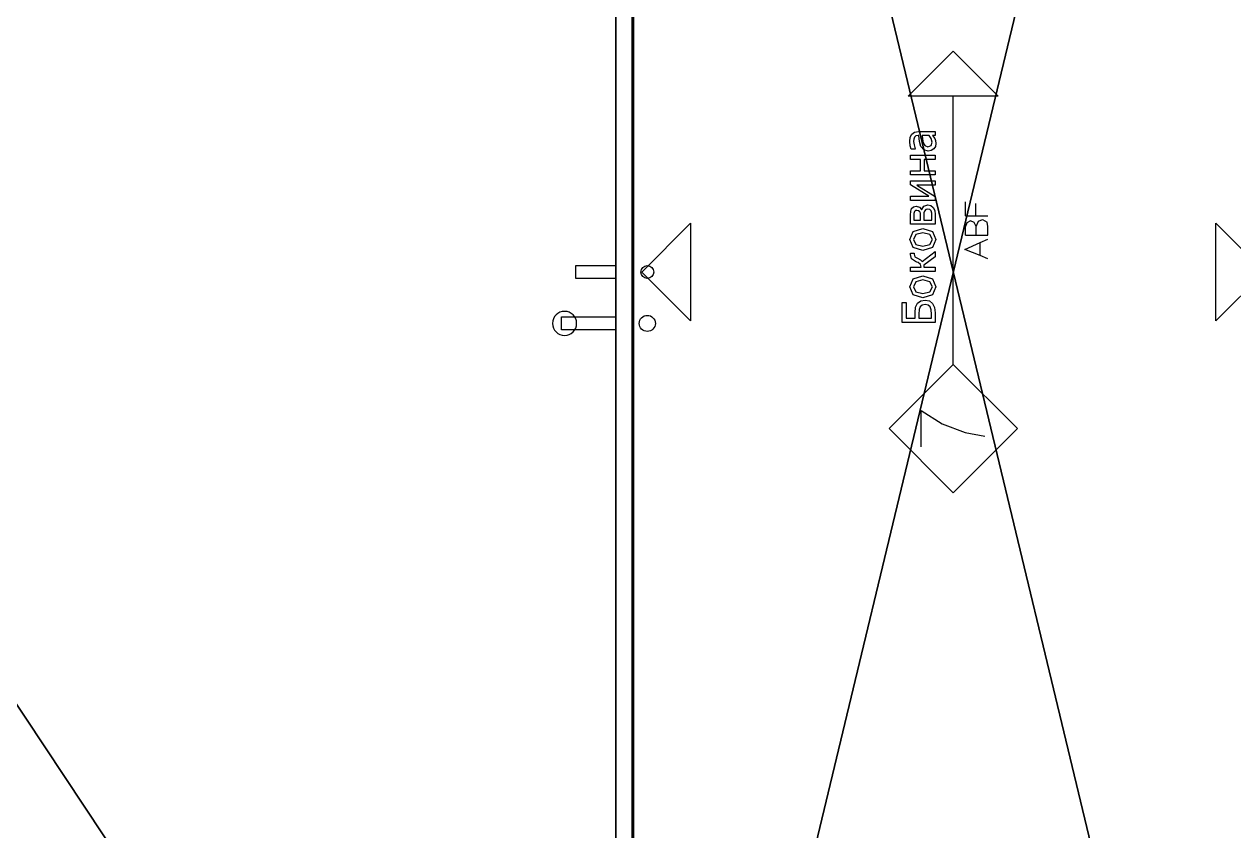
# Model space of a CAD drawing. Header units: millimetres. Extents: x -3498 to 36, y -676 to 1664.
# Drawn here: x -2744 to -1991, y 484 to 986 of the extents above; entities that cross this region are included whole.
import ezdxf

# ---------------------------------------------------------------- set-up
doc = ezdxf.new("R2010")
doc.units = ezdxf.units.MM
doc.header["$LTSCALE"] = 25.4
doc.layers.get('0').update_dxf_attribs({"true_color": 0xffffff})
for name, color, linetype, true_color in [('ABF-DSIDE-8', 32, 'Continuous', 0xcc5400), ('ABF_cuttingLines', 134, 'Continuous', 0x009987), ('ABF_edgeBanding', 252, 'Continuous', 0x777799), ('ABF_Label', 36, 'Continuous', 0x664400), ('DEPTH11_5-$83204', 56, 'Continuous', 0x808014), ('DEPTH12-$38878', 34, 'Continuous', 0xaa4400), ('DEPTH13_5-$89199', 172, 'Continuous', 0x0000cc)]:
    doc.layers.add(name, color=color, linetype=linetype, true_color=true_color)

# ---------------------------------------------------------------- blocks, each defined once
blk = doc.blocks.new('Group127#1')
at = {"layer": 'DEPTH12-$38878', "color": 0, "extrusion": (0, 0, -1)}
blk.add_circle((9, 0), 4, dxfattribs=at)
at = {"layer": 'DEPTH13_5-$89199', "color": 0, "extrusion": (0, 0, -1)}
blk.add_circle((9, -32), 5, dxfattribs=at)
blk = doc.blocks.new('Group211#1')
at = {"layer": 'ABF_Label', "color": 0}
for p, q in [((-19.95, 7.13), (-19.95, 20.17)), ((-19.95, 20.17), (-12.01, 20.17)), ((-12.01, 20.17), (-12.01, 18.63)), ((-12.01, 18.63), (-18.22, 18.63)), ((-18.22, 18.63), (-18.22, 15.06)), ((-18.22, 15.06), (-16.12, 15.06)), ((-16.12, 15.06), (-13.95, 14.9)), ((-13.95, 14.9), (-12.37, 14.17)), ((-10.2, 12.02), (-9, 15.83)), ((-9, 15.83), (-5.82, 17.18)), ((-7.81, 14.84), (-8.5, 12.02)), ((-5.82, 15.77), (-7.81, 14.84)), ((-5.82, 17.18), (-2.65, 15.83)), ((-3.85, 14.84), (-5.82, 15.77)), ((-3.16, 12.02), (-3.85, 14.84)), ((-2.65, 15.83), (-1.46, 12.02)), ((0.23, 7.13), (0.23, 16.91)), ((0.23, 16.91), (1.87, 16.91)), ((1.87, 16.91), (1.87, 12.66)), ((3.73, 13.93), (3.95, 14.43)), ((3.95, 14.43), (4.13, 14.94)), ((4.13, 14.94), (5.2, 16.47)), ((5.2, 16.47), (6.98, 16.91)), ((6.01, 15.21), (5.43, 14.17)), ((7.05, 15.49), (6.01, 15.21)), ((6.98, 16.91), (7.43, 16.91)), ((7.43, 15.49), (7.05, 15.49)), ((7.43, 16.91), (7.43, 15.49)), ((8.47, 12.02), (9.67, 15.83)), ((9.67, 15.83), (12.85, 17.18)), ((10.87, 14.84), (10.17, 12.02)), ((12.85, 15.77), (10.87, 14.84)), ((12.85, 17.18), (16.02, 15.83)), ((14.82, 14.84), (12.85, 15.77)), ((15.51, 12.02), (14.82, 14.84)), ((16.02, 15.83), (17.21, 12.02)), ((18.9, 7.13), (18.9, 16.91)), ((18.9, 16.91), (22.49, 16.91)), ((22.1, 15.6), (20.53, 15.6)), ((20.53, 15.6), (20.53, 12.92)), ((23.18, 15.57), (22.1, 15.6)), ((22.49, 16.91), (24.07, 16.85)), ((23.88, 15.37), (23.18, 15.57)), ((24.27, 14.99), (23.88, 15.37)), ((24.07, 16.85), (25.06, 16.51)), ((24.25, 13.69), (24.38, 14.41)), ((24.38, 14.41), (24.27, 14.99)), ((25.06, 16.51), (25.82, 15.77)), ((26.07, 14.66), (25.68, 13.41)), ((25.82, 15.77), (26.07, 14.66)), ((28.31, 7.13), (28.31, 16.91)), ((28.31, 16.91), (29.94, 16.91)), ((34.4, 14.43), (29.8, 7.13)), ((29.94, 16.91), (29.94, 9.73)), ((29.94, 9.73), (34.49, 16.91)), ((34.4, 7.13), (34.4, 14.43)), ((34.49, 16.91), (36.03, 16.91)), ((36.03, 16.91), (36.03, 7.13)), ((38.42, 7.13), (38.42, 16.91)), ((38.42, 16.91), (40.06, 16.91)), ((40.06, 16.91), (40.06, 12.95)), ((44.49, 12.95), (44.49, 16.91)), ((44.49, 16.91), (46.14, 16.91)), ((46.14, 16.91), (46.14, 7.13)), ((48.63, 16.7), (49.93, 16.99)), ((48.63, 15.03), (48.63, 16.7)), ((48.72, 15.03), (48.63, 15.03)), ((50.27, 15.52), (48.72, 15.03)), ((49.93, 16.99), (51.61, 17.15)), ((51.61, 15.7), (50.27, 15.52)), ((51.61, 17.15), (53.31, 16.99)), ((52.54, 15.63), (51.61, 15.7)), ((53.31, 15.36), (52.54, 15.63)), ((53.31, 16.99), (54.56, 16.42)), ((53.8, 14.82), (53.31, 15.36)), ((53.98, 13.88), (53.8, 14.82)), ((54.56, 16.42), (55.35, 15.38)), ((55.35, 15.38), (55.62, 13.82)), ((-69.08, 12.66), (-54.75, 12.66)), ((-54.75, 12.66), (-60.04, 4.34)), ((-16.67, 13.56), (-18.22, 13.56)), ((-18.22, 13.56), (-18.22, 8.61)), ((-14.89, 13.49), (-16.67, 13.56)), ((-13.78, 13.09), (-14.89, 13.49)), ((-13.82, 9.16), (-13.11, 9.96)), ((-13.1, 12.29), (-13.78, 13.09)), ((-13.11, 9.96), (-12.88, 11.13)), ((-12.88, 11.13), (-13.1, 12.29)), ((-12.37, 14.17), (-11.39, 12.89)), ((-11.07, 11.17), (-11.44, 9.45)), ((-11.39, 12.89), (-11.07, 11.17)), ((-9.03, 8.25), (-10.2, 12.02)), ((-8.5, 12.02), (-7.81, 9.23)), ((-3.86, 9.21), (-3.16, 12.02)), ((-1.46, 12.02), (-2.65, 8.2)), ((1.87, 12.66), (2.96, 12.92)), ((2.7, 11.64), (1.87, 11.64)), ((1.87, 11.64), (1.87, 7.13)), ((6.05, 7.13), (2.7, 11.64)), ((2.96, 12.92), (3.73, 13.93)), ((4.85, 12.98), (4.12, 12.33)), ((4.12, 12.33), (8.1, 7.13)), ((5.43, 14.17), (4.85, 12.98)), ((9.64, 8.25), (8.47, 12.02)), ((10.17, 12.02), (10.87, 9.23)), ((14.82, 9.21), (15.51, 12.02)), ((17.21, 12.02), (16.02, 8.2)), ((20.53, 12.92), (22.42, 12.92)), ((22.47, 11.64), (20.53, 11.64)), ((20.53, 11.64), (20.53, 8.44)), ((22.42, 12.92), (23.28, 12.98)), ((23.44, 11.61), (22.47, 11.64)), ((23.28, 12.98), (23.84, 13.22)), ((24.09, 11.42), (23.44, 11.61)), ((23.84, 13.22), (24.25, 13.69)), ((24.73, 10.88), (24.09, 11.42)), ((25.68, 13.41), (24.66, 12.54)), ((24.66, 12.54), (24.7, 12.48)), ((24.7, 12.48), (26.03, 11.67)), ((24.71, 9.32), (24.87, 10.08)), ((24.87, 10.08), (24.73, 10.88)), ((26.03, 11.67), (26.57, 10.09)), ((26.57, 10.09), (26.3, 8.83)), ((40.06, 12.95), (44.49, 12.95)), ((44.49, 11.54), (40.06, 11.54)), ((40.06, 11.54), (40.06, 7.13)), ((44.49, 7.13), (44.49, 11.54)), ((47.83, 9.97), (48.26, 11.7)), ((48.07, 8.72), (47.83, 9.97)), ((48.26, 11.7), (49.62, 12.83)), ((49.96, 11.23), (49.53, 10.07)), ((49.53, 10.07), (50, 8.8)), ((49.62, 12.83), (51.56, 13.35)), ((51.05, 11.85), (49.96, 11.23)), ((52.49, 12.11), (51.05, 11.85)), ((51.56, 13.35), (53.98, 13.57)), ((53.98, 12.25), (52.49, 12.11)), ((53.98, 13.57), (53.98, 13.88)), ((53.98, 9.54), (53.98, 12.25)), ((55.62, 13.82), (55.62, 7.13)), ((-16.18, 7.13), (-19.95, 7.13)), ((-18.22, 8.61), (-16.71, 8.61)), ((-16.71, 8.61), (-14.92, 8.72)), ((-14.01, 7.37), (-16.18, 7.13)), ((-14.92, 8.72), (-13.82, 9.16)), ((-12.43, 8.2), (-14.01, 7.37)), ((-11.44, 9.45), (-12.43, 8.2)), ((-5.82, 6.86), (-9.03, 8.25)), ((-7.81, 9.23), (-5.82, 8.28)), ((-5.82, 8.28), (-3.86, 9.21)), ((-2.65, 8.2), (-5.82, 6.86)), ((1.87, 7.13), (0.23, 7.13)), ((8.1, 7.13), (6.05, 7.13)), ((12.85, 6.86), (9.64, 8.25)), ((10.87, 9.23), (12.85, 8.28)), ((12.85, 8.28), (14.82, 9.21)), ((16.02, 8.2), (12.85, 6.86)), ((22.75, 7.13), (18.9, 7.13)), ((20.53, 8.44), (21.96, 8.44)), ((21.96, 8.44), (23.33, 8.51)), ((24.31, 7.29), (22.75, 7.13)), ((23.33, 8.51), (24.17, 8.79)), ((24.17, 8.79), (24.71, 9.32)), ((25.56, 7.92), (24.31, 7.29)), ((26.3, 8.83), (25.56, 7.92)), ((29.8, 7.13), (28.31, 7.13)), ((36.03, 7.13), (34.4, 7.13)), ((40.06, 7.13), (38.42, 7.13)), ((46.14, 7.13), (44.49, 7.13)), ((48.7, 7.73), (48.07, 8.72)), ((49.65, 7.09), (48.7, 7.73)), ((50.8, 6.86), (49.65, 7.09)), ((50, 8.8), (51.39, 8.37)), ((51.94, 6.98), (50.8, 6.86)), ((51.39, 8.37), (52.8, 8.71)), ((52.79, 7.33), (51.94, 6.98)), ((53.44, 7.76), (52.79, 7.33)), ((52.8, 8.71), (53.98, 9.54)), ((53.98, 8.17), (53.44, 7.76)), ((53.98, 7.13), (53.98, 8.17)), ((55.62, 7.13), (53.98, 7.13)), ((-60.04, 4.34), (-63.5, -4.72)), ((-36.51, 0), (69.53, 0)), ((-63.5, -4.72), (-64.89, -12.45)), ((6.49, -10.57), (8.95, -4.58)), ((8.95, -4.58), (11.61, -10.57)), ((14.53, -4.88), (17.96, -4.88)), ((14.53, -4.88), (14.53, -8.98)), ((14.53, -8.98), (14.53, -13.72)), ((14.53, -8.98), (17.96, -8.98)), ((19.51, -5.38), (17.96, -4.88)), ((17.96, -8.98), (19.55, -8.25)), ((17.96, -8.98), (20.04, -9.9)), ((20.29, -6.84), (19.51, -5.38)), ((19.55, -8.25), (20.29, -6.84)), ((22.27, -4.79), (22.27, -8.97)), ((22.27, -4.79), (27.81, -4.79)), ((22.27, -8.97), (27.09, -8.97)), ((22.27, -8.97), (22.27, -13.72)), ((5.21, -13.72), (6.49, -10.57)), ((6.49, -10.57), (11.61, -10.57)), ((11.61, -10.57), (13.01, -13.72)), ((14.53, -13.72), (17.96, -13.72)), ((17.96, -13.72), (19.76, -13.36)), ((20.74, -11.59), (19.76, -13.36)), ((20.04, -9.9), (20.74, -11.59))]:
    blk.add_line(p, q, dxfattribs=at)
for points in [[(-36.51, 0, 0), (-61.91, -25.4, 0), (-87.31, 0, 0), (-61.91, 25.4, 0), (-36.51, 0, 0)], [(69.53, 17.78, 0), (87.31, 0, 0), (69.53, -17.78, 0), (69.53, 17.78, 0)]]:
    blk.add_polyline3d(points, close=True, dxfattribs=at)
blk = doc.blocks.new('Group223#1')
at = {"layer": 'ABF_cuttingLines', "color": 0}
blk.add_polyline3d([(-1, 19, 0), (-1, 1681, 0), (-399, 1681, 0), (-399, 19, 0), (-1, 19, 0)], close=True, dxfattribs=at)
blk = doc.blocks.new('Group224#1')
at = {"layer": 'ABF_edgeBanding', "color": 0}
for points in [[(-393.93, 850, 0), (-363.51, 880.42, 0), (-363.51, 819.58, 0), (-393.93, 850, 0)], [(-6.07, 850, 0), (-36.49, 819.58, 0), (-36.49, 880.42, 0), (-6.07, 850, 0)]]:
    blk.add_polyline3d(points, close=True, dxfattribs=at)
blk = doc.blocks.new('___#17')
at = {"color": 0}
for p, q in [((-400, 18, 18), (-400, 1682, 18)), ((-400, 18), (-400, 1682)), ((-400, 18, 18), (-400, 1682, 18)), ((-400, 18), (-400, 1682))]:
    blk.add_line(p, q, dxfattribs=at)
at = {"color": 0, "extrusion": (0, 0, -1)}
blk.add_blockref('Group127#1', (399.5, 850, -18), dxfattribs=at)
at = {"layer": 'ABF_cuttingLines', "color": 0}
blk.add_blockref('Group223#1', (0, 0, 18), dxfattribs=at)
at = {"layer": 'ABF_edgeBanding', "color": 0}
blk.add_blockref('Group224#1', (0, 0, 18), dxfattribs=at)
at = {"layer": 'ABF_Label', "color": 0, "xscale": 1.574803149606299, "yscale": 1.574803149606299, "rotation": 90}
blk.add_blockref('Group211#1', (-200, 850, 18), dxfattribs=at)
at = {"color": 7, "true_color": 0xffffff}
mesh = blk.add_polyface(dxfattribs=at)
corners = [(0, 18, 18), (-400, 1682, 18), (-400, 18, 18), (0, 1682, 18)]
mesh.append_faces([[corners[k] for k in face] for face in [(0, 1, 2), (1, 0, 3)]], dxfattribs={"vtx0": -1, "color": 7})
at = {"color": 0}
mesh = blk.add_polyface(dxfattribs=at)
corners = [(0, 1682), (-400, 18), (-400, 1682), (0, 18)]
mesh.append_faces([[corners[k] for k in face] for face in [(0, 1, 2), (1, 0, 3)]], dxfattribs={"vtx0": -1, "color": 0})
mesh = blk.add_polyface(dxfattribs=at)
corners = [(-400, 1682, 18), (-400, 18), (-400, 18, 18), (-400, 1682)]
mesh.append_faces([[corners[k] for k in face] for face in [(0, 1, 2), (1, 0, 3)]], dxfattribs={"vtx0": -1, "color": 0})
blk = doc.blocks.new('Group126#1')
at = {"layer": 'DEPTH11_5-$83204', "color": 0}
blk.add_circle((32, -32), 7.5, dxfattribs=at)
blk = doc.blocks.new('Group128#1')
at = {"layer": 'ABF-DSIDE-8', "color": 0, "extrusion": (1, 0, 0)}
for centre in [(0, -9), (-32, -9)]:
    blk.add_circle(centre, 4, dxfattribs=at)
blk = doc.blocks.new('Group129#1')
at = {"layer": 'ABF-DSIDE-8', "color": 0}
for points in [[(0, -4, 0), (25, -4, 0), (25, 4, 0), (0, 4, 0), (0, -4, 0)], [(0, -36, 0), (34, -36, 0), (34, -28, 0), (0, -28, 0), (0, -36, 0)]]:
    blk.add_polyline3d(points, close=True, dxfattribs=at)
blk = doc.blocks.new('Group225#1')
at = {"layer": 'ABF_cuttingLines', "color": 0}
blk.add_polyline3d([(18.5, 18, 0), (1121.5, 18, 0), (1121.5, 1682, 0), (18.5, 1682, 0), (18.5, 18, 0)], close=True, dxfattribs=at)
blk = doc.blocks.new('___#18')
at = {"layer": 'ABF_cuttingLines', "color": 0}
for p, q in [((1121.5, 1682, 18), (1121.5, 18, 18)), ((1121.5, 1682), (1121.5, 18)), ((1121.5, 1682, 18), (1121.5, 18, 18)), ((1121.5, 1682), (1121.5, 18))]:
    blk.add_line(p, q, dxfattribs=at)
at = {"color": 0, "extrusion": (0, 0, -1)}
for name in ['Group128#1', 'Group129#1', 'Group126#1']:
    blk.add_blockref(name, (-1121.5, 850), dxfattribs=at)
at = {"layer": 'ABF_cuttingLines', "color": 0}
blk.add_blockref('Group225#1', (0, 0, 18), dxfattribs=at)
at = {"color": 7, "true_color": 0xffffff}
mesh = blk.add_polyface(dxfattribs=at)
corners = [(1121.5, 18, 18), (18.5, 1682, 18), (18.5, 18, 18), (1121.5, 1682, 18)]
mesh.append_faces([[corners[k] for k in face] for face in [(0, 1, 2), (1, 0, 3)]], dxfattribs={"vtx0": -1, "color": 7})
at = {"color": 0}
mesh = blk.add_polyface(dxfattribs=at)
corners = [(1121.5, 1682), (18.5, 18), (18.5, 1682), (1121.5, 18)]
mesh.append_faces([[corners[k] for k in face] for face in [(0, 1, 2), (1, 0, 3)]], dxfattribs={"vtx0": -1, "color": 0})
mesh = blk.add_polyface(dxfattribs=at)
corners = [(1121.5, 1682), (1121.5, 18, 18), (1121.5, 18), (1121.5, 1682, 18)]
mesh.append_faces([[corners[k] for k in face] for face in [(0, 1, 2), (1, 0, 3)]], dxfattribs={"vtx0": -1, "color": 0})
blk = doc.blocks.new('THICKNESS_18')
at = {"color": 0}
for name, p in [('___#18', (-3497.5, -18)), ('___#17', (-1966, -18))]:
    blk.add_blockref(name, p, dxfattribs=at)

msp = doc.modelspace()

# ---------------------------------------------------------------- block references
at = {"color": 0}
msp.add_blockref('THICKNESS_18', (0, 0), dxfattribs=at)

doc.saveas('drawing.dxf')
